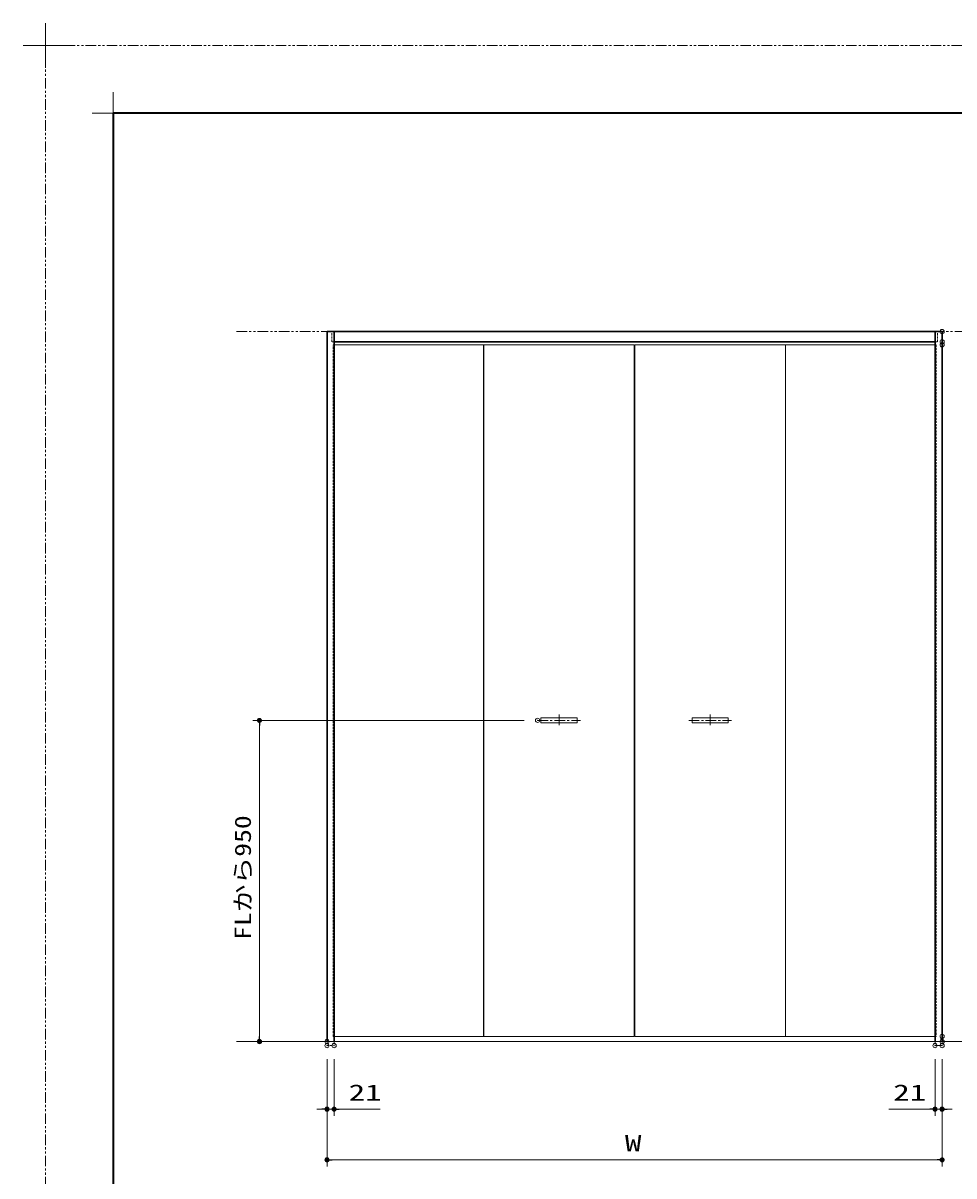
# Model space of a CAD drawing. Units: millimetres, scale not verified. Extents: x -1306 to 1306, y -607 to 607.
# Drawn here: x -1306 to -755, y -75 to 607 of the extents above; entities that cross this region are included whole.
import ezdxf
from ezdxf.enums import TextEntityAlignment as Align

# ---------------------------------------------------------------- set-up
doc = ezdxf.new("R2010")
doc.units = ezdxf.units.MM
doc.header["$LTSCALE"] = 5
doc.header["$PDMODE"] = 32
doc.header["$PDSIZE"] = 2.5
for name, pattern in [('USER1', [0.375, 0.25, -0.125]), ('USER2', [2.5, 1.25, -0.25, 0.25, -0.25, 0.25, -0.25]), ('USER3', [2, 1.25, -0.25, 0.25, -0.25])]:
    doc.linetypes.add(name, pattern=pattern)
for name, color, linetype, lineweight in [('0-1_線(白)', 7, 'Continuous', 30), ('0-2_線(黄)', 2, 'Continuous', 15), ('0-3_線(水)', 4, 'Continuous', 9), ('0-4_点線(水)', 4, 'USER1', 9), ('0-7_寸法線', 3, 'Continuous', 13), ('0-8_陰線', 4, 'USER2', 9), ('0-9_0', 3, 'Continuous', 25), ('0-A_DEFPOINTS', 7, 'Continuous', 5), ('0-B_中心線', 3, 'USER3', 9), ('0-C_図面枠', 7, 'Continuous', 35), ('0-D_一般', 7, 'Continuous', 5)]:
    doc.layers.add(name, color=color, linetype=linetype, lineweight=lineweight)
doc.styles.add('ＭＳ ゴシック', font='')
doc.styles.get('ＭＳ ゴシック').set_extended_font_data('MS Gothic')

# ---------------------------------------------------------------- blocks, each defined once
blk = doc.blocks.new('_DOT')
at = {"layer": '0-9_0'}
blk.add_line((-2.5, 0), (-5, 0), dxfattribs=at)
for points in [[(0, 0), (-2.5, 0), (-2.48, 0.313)], [(0, 0), (-2.48, -0.313), (-2.5, 0)], [(0, 0), (-2.48, 0.313), (-2.421, 0.622)], [(0, 0), (-2.421, -0.622), (-2.48, -0.313)], [(0, 0), (-2.421, 0.622), (-2.324, 0.92)], [(0, 0), (-2.324, -0.92), (-2.421, -0.622)], [(0, 0), (-2.324, 0.92), (-2.191, 1.204)], [(0, 0), (-2.191, -1.204), (-2.324, -0.92)], [(0, 0), (-2.191, 1.204), (-2.023, 1.469)], [(0, 0), (-2.023, -1.469), (-2.191, -1.204)], [(0, 0), (-2.023, 1.469), (-1.822, 1.711)], [(0, 0), (-1.822, -1.711), (-2.023, -1.469)], [(0, 0), (-1.822, 1.711), (-1.594, 1.926)], [(0, 0), (-1.594, -1.926), (-1.822, -1.711)], [(0, 0), (-1.594, 1.926), (-1.34, 2.111)], [(0, 0), (-1.34, -2.111), (-1.594, -1.926)], [(0, 0), (-1.34, 2.111), (-1.064, 2.262)], [(0, 0), (-1.064, -2.262), (-1.34, -2.111)], [(0, 0), (-1.064, 2.262), (-0.773, 2.378)], [(0, 0), (-0.773, -2.378), (-1.064, -2.262)], [(0, 0), (-0.773, 2.378), (-0.468, 2.456)], [(0, 0), (-0.468, -2.456), (-0.773, -2.378)], [(0, 0), (-0.468, 2.456), (-0.157, 2.495)], [(0, 0), (-0.157, -2.495), (-0.468, -2.456)], [(0, 0), (-0.157, 2.495), (0.157, 2.495)], [(0, 0), (0.157, -2.495), (-0.157, -2.495)], [(0, 0), (0.157, 2.495), (0.468, 2.456)], [(0, 0), (0.468, 2.456), (0.773, 2.378)], [(0, 0), (0.773, 2.378), (1.064, 2.262)], [(0, 0), (1.064, 2.262), (1.34, 2.111)], [(0, 0), (1.34, 2.111), (1.594, 1.926)], [(0, 0), (1.594, 1.926), (1.822, 1.711)], [(0, 0), (1.822, 1.711), (2.023, 1.469)], [(0, 0), (2.023, 1.469), (2.191, 1.204)], [(0, 0), (2.191, 1.204), (2.324, 0.92)], [(0, 0), (2.324, 0.92), (2.421, 0.622)], [(0, 0), (2.421, 0.622), (2.48, 0.313)], [(0, 0), (2.48, 0.313), (2.5, 0)], [(0, 0), (0.468, -2.456), (0.157, -2.495)], [(0, 0), (0.773, -2.378), (0.468, -2.456)], [(0, 0), (1.064, -2.262), (0.773, -2.378)], [(0, 0), (1.34, -2.111), (1.064, -2.262)], [(0, 0), (1.594, -1.926), (1.34, -2.111)], [(0, 0), (1.822, -1.711), (1.594, -1.926)], [(0, 0), (2.023, -1.469), (1.822, -1.711)], [(0, 0), (2.191, -1.204), (2.023, -1.469)], [(0, 0), (2.324, -0.92), (2.191, -1.204)], [(0, 0), (2.421, -0.622), (2.324, -0.92)], [(0, 0), (2.48, -0.313), (2.421, -0.622)], [(0, 0), (2.5, 0), (2.48, -0.313)]]:
    blk.add_solid(points, dxfattribs=at)
blk = doc.blocks.new('グループ-13-1')
at = {"layer": '0-D_一般'}
for p, q in [((62041.6, -14029.5), (62041.6, -13365.5)), ((61709.6, -13697.5), (62373.6, -13697.5))]:
    blk.add_line(p, q, dxfattribs=at)

msp = doc.modelspace()

# ---------------------------------------------------------------- linework, layer by layer
at = {"layer": '0-1_線(白)'}
for p, q in [((-1126.348, 424.763), (-1126.348, 4.763)), ((-762.348, 424.763), (-1126.348, 424.763)), ((-1122.148, 424.763), (-1122.148, 4.763)), ((-766.548, 4.763), (-766.548, 424.763)), ((-762.348, 4.763), (-762.348, 424.763)), ((-766.548, 418.763), (-1122.148, 418.763))]:
    msp.add_line(p, q, dxfattribs=at)
at = {"layer": '0-2_線(黄)'}
msp.add_line((-1179.904, 4.763), (-437.294, 4.763), dxfattribs=at)
at = {"layer": '0-3_線(水)'}
for p, q in [((-1033.698, 416.963), (-1122.148, 416.963)), ((-944.548, 416.963), (-1033.598, 416.963)), ((-855.098, 416.963), (-944.148, 416.963)), ((-766.548, 416.963), (-854.998, 416.963)), ((-1122.148, 7.763), (-1033.698, 7.763)), ((-1033.598, 7.763), (-944.548, 7.763)), ((-944.148, 7.763), (-855.098, 7.763)), ((-854.998, 7.763), (-766.548, 7.763)), ((-1039.098, 4.763), (-1029.898, 4.763)), ((-766.548, 2.363), (-762.348, 2.363))]:
    msp.add_line(p, q, dxfattribs=at)
at = {"layer": '0-4_点線(水)'}
for p, q in [((-1122.748, 7.763), (-1122.748, 416.963)), ((-1122.748, 416.963), (-1122.148, 416.963)), ((-766.548, 416.963), (-765.948, 416.963)), ((-765.948, 416.963), (-765.948, 7.763)), ((-1122.748, 7.763), (-1122.148, 7.763)), ((-766.548, 7.763), (-765.948, 7.763)), ((-1126.348, 4.763), (-1126.348, 2.363)), ((-1126.348, 2.363), (-1122.148, 2.363)), ((-1122.148, 4.763), (-1122.148, 2.363)), ((-766.548, 4.763), (-766.548, 2.363)), ((-762.348, 2.363), (-766.548, 2.363)), ((-762.348, 4.763), (-762.348, 2.363))]:
    msp.add_line(p, q, dxfattribs=at)
for points in [[(-1122.148, 418.763), (-1123.548, 418.763), (-1123.548, 424.763)], [(-766.548, 418.763), (-765.148, 418.763), (-765.148, 424.763)]]:
    msp.add_lwpolyline(points, dxfattribs=at)
at = {"layer": '0-7_寸法線'}
for p, q in [((-1033.698, 416.963), (-1033.698, 7.763)), ((-1033.598, 416.963), (-1033.598, 7.763)), ((-944.548, 7.763), (-944.548, 416.963)), ((-944.148, 7.763), (-944.148, 416.963)), ((-855.098, 416.963), (-855.098, 7.763)), ((-854.998, 416.963), (-854.998, 7.763)), ((-1009.773, 194.763), (-1170.348, 194.763)), ((-1166.348, 191.763), (-1166.348, 7.763)), ((-1134.348, 4.763), (-1170.348, 4.763)), ((-1126.348, -5.637), (-1126.348, -69.237)), ((-1126.348, -5.637), (-1126.348, -39.237)), ((-1122.148, -5.637), (-1122.148, -39.237)), ((-766.548, -5.637), (-766.548, -39.237)), ((-762.348, -5.637), (-762.348, -69.237)), ((-762.348, -5.637), (-762.348, -39.237)), ((-1129.348, -35.237), (-1132.348, -35.237)), ((-1126.348, -35.237), (-1122.148, -35.237)), ((-1119.148, -35.237), (-1094.815, -35.237)), ((-769.548, -35.237), (-793.882, -35.237)), ((-762.348, -35.237), (-766.548, -35.237)), ((-759.348, -35.237), (-756.348, -35.237)), ((-765.348, -65.237), (-1123.348, -65.237))]:
    msp.add_line(p, q, dxfattribs=at)
for points in [[(-999.773, 193.263), (-978.373, 193.263), (-978.373, 196.263), (-999.773, 196.263)], [(-910.323, 193.263), (-888.923, 193.263), (-888.923, 196.263), (-910.323, 196.263)]]:
    msp.add_lwpolyline(points, close=True, dxfattribs=at)
at = {"layer": '0-8_陰線'}
for p, q in [((387.036, 594), (-1292.964, 594)), ((-1292.964, -594), (-1292.964, 594)), ((-1179.904, 424.763), (-281.081, 424.763))]:
    msp.add_line(p, q, dxfattribs=at)
at = {"layer": '0-A_DEFPOINTS'}
for p, q in [((-1252.964, 541.55), (-1252.964, 566.45)), ((-1265.414, 554), (-1240.514, 554))]:
    msp.add_line(p, q, dxfattribs=at)
for p in [(-762.348, 424.763), (-762.348, 418.763), (-762.348, 416.963), (-1001.773, 194.763), (-762.348, 7.763), (-1166.348, 4.763), (-1126.348, 4.763), (-1126.348, 2.363), (-1122.148, 2.363), (-766.548, 2.363), (-762.348, 4.763), (-762.348, 4.763), (-762.348, 2.363), (-762.348, 2.363), (-1126.348, -35.237), (-762.348, -35.237), (-1126.348, -65.237)]:
    msp.add_point(p, dxfattribs=at)
at = {"layer": '0-B_中心線'}
for p, q in [((-989.073, 198.263), (-989.073, 191.263)), ((-899.623, 198.263), (-899.623, 191.263)), ((-1001.773, 194.763), (-976.373, 194.763)), ((-912.323, 194.763), (-886.923, 194.763))]:
    msp.add_line(p, q, dxfattribs=at)
at = {"layer": '0-C_図面枠'}
msp.add_lwpolyline([(-1252.964, -554), (347.036, -554), (347.036, 554), (-1252.964, 554)], close=True, dxfattribs=at)

# ---------------------------------------------------------------- block references
at = {"layer": '0-7_寸法線', "xscale": 0.6, "yscale": 0.6}
for p, rotation in [((-1166.348, 194.763), 90), ((-1166.348, 4.763), 270), ((-1122.148, -35.237), 180), ((-762.348, -35.237), 180), ((-1126.348, -65.237), 180)]:
    msp.add_blockref('_DOT', p, dxfattribs=dict(at, rotation=rotation))
for p in [(-1126.348, -35.237), (-766.548, -35.237), (-762.348, -65.237)]:
    msp.add_blockref('_DOT', p, dxfattribs=at)
at = {"layer": '0-8_陰線', "xscale": 0.04, "yscale": 0.04}
msp.add_blockref('グループ-13-1', (-3774.629, 1141.9), dxfattribs=at)

# ---------------------------------------------------------------- texts
at = {"layer": '0-7_寸法線', "style": 'ＭＳ ゴシック', "width": 1.25}
msp.add_text('FLから950', height=9.621, rotation=90, dxfattribs=at).set_placement((-1168.498, 64.906), align=Align.BOTTOM_LEFT)
at = {"layer": '0-7_寸法線', "style": 'ＭＳ ゴシック', "width": 1.5}
for s, p in [('21', (-1113.577, -33.087)), ('21', (-791.31, -33.087)), ('W', (-950.062, -63.087))]:
    msp.add_text(s, height=9.604, dxfattribs=at).set_placement(p, align=Align.BOTTOM_LEFT)

doc.saveas('drawing.dxf')
